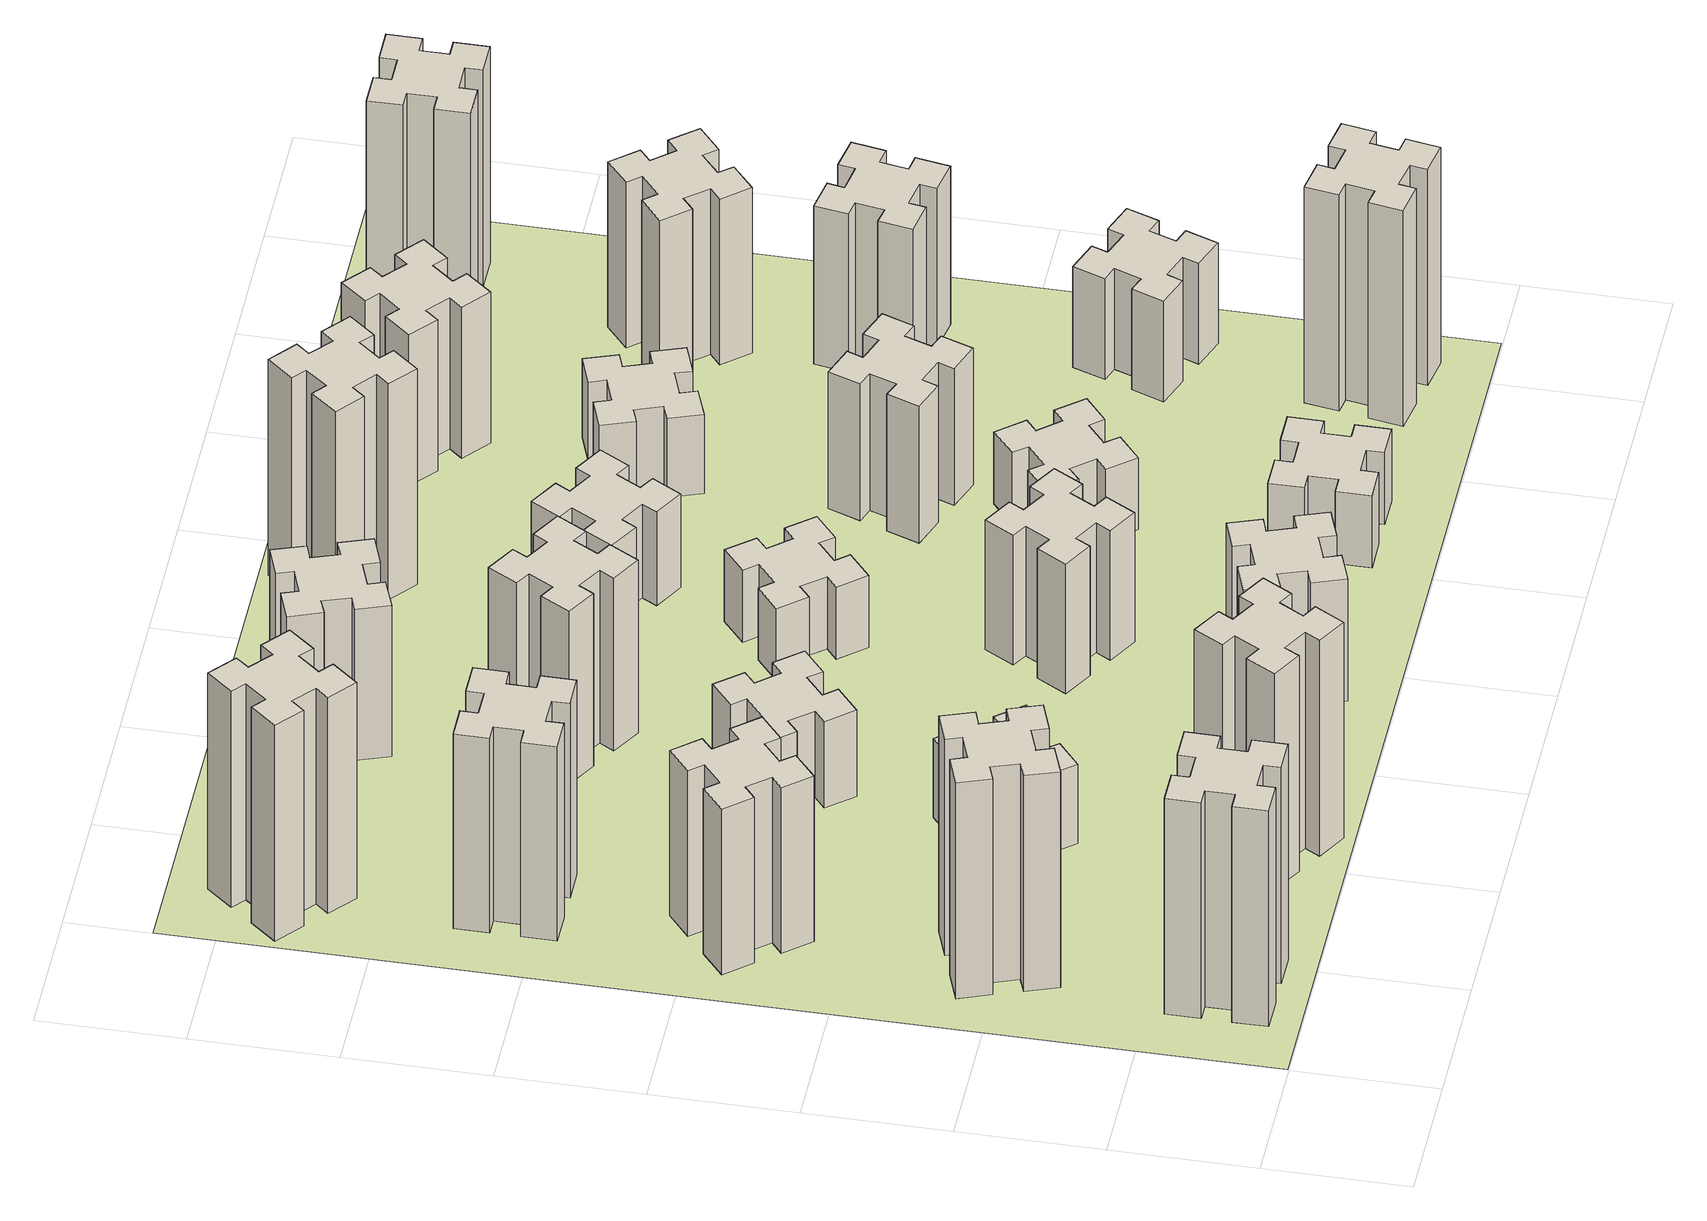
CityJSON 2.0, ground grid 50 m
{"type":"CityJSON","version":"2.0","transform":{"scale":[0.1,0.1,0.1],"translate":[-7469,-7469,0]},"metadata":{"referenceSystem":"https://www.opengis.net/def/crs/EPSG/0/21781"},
"CityObjects":{
"building1":{"type":"Building","attributes":{"class":"1000","function":"1000","usage":"1000","yearOfConstruction":2016,"roofType":"1000","measuredHeight":90,"storeysAboveGround":30,"storeysBelowGround":0},"geometry":[{"type":"Solid","lod":"1","boundaries":[[[[0,1,2,3,4,5,6,7,8,9,10,11,12,13,14,15,16,17,18,19]],[[17,16,20,21]],[[16,15,22,20]],[[15,14,23,22]],[[14,13,24,23]],[[13,12,25,24]],[[12,11,26,25]],[[11,10,27,26]],[[10,9,28,27]],[[9,8,29,28]],[[8,7,30,29]],[[7,6,31,30]],[[6,5,32,31]],[[5,4,33,32]],[[4,3,34,33]],[[3,2,35,34]],[[2,1,36,35]],[[1,0,37,36]],[[0,19,38,37]],[[19,18,39,38]],[[18,17,21,39]],[[24,25,26,27,28,29,30,31,32,33,34,35,36,37,38,39,21,20,22,23]]]]}]},
"building2":{"type":"Building","attributes":{"class":"1000","function":"1000","usage":"1000","yearOfConstruction":2016,"roofType":"1000","measuredHeight":90,"storeysAboveGround":30,"storeysBelowGround":0},"geometry":[{"type":"Solid","lod":"1","boundaries":[[[[40,41,42,43,44,45,46,47,48,49,50,51,52,53,54,55,56,57,58,59]],[[57,56,60,61]],[[56,55,62,60]],[[55,54,63,62]],[[54,53,64,63]],[[53,52,65,64]],[[52,51,66,65]],[[51,50,67,66]],[[50,49,68,67]],[[49,48,69,68]],[[48,47,70,69]],[[47,46,71,70]],[[46,45,72,71]],[[45,44,73,72]],[[44,43,74,73]],[[43,42,75,74]],[[42,41,76,75]],[[41,40,77,76]],[[40,59,78,77]],[[59,58,79,78]],[[58,57,61,79]],[[64,65,66,67,68,69,70,71,72,73,74,75,76,77,78,79,61,60,62,63]]]]}]},
"building3":{"type":"Building","attributes":{"class":"1000","function":"1000","usage":"1000","yearOfConstruction":2016,"roofType":"1000","measuredHeight":69,"storeysAboveGround":30,"storeysBelowGround":0},"geometry":[{"type":"Solid","lod":"1","boundaries":[[[[80,81,82,83,84,85,86,87,88,89,90,91,92,93,94,95,96,97,98,99]],[[97,96,100,101]],[[96,95,102,100]],[[95,94,103,102]],[[94,93,104,103]],[[93,92,105,104]],[[92,91,106,105]],[[91,90,107,106]],[[90,89,108,107]],[[89,88,109,108]],[[88,87,110,109]],[[87,86,111,110]],[[86,85,112,111]],[[85,84,113,112]],[[84,83,114,113]],[[83,82,115,114]],[[82,81,116,115]],[[81,80,117,116]],[[80,99,118,117]],[[99,98,119,118]],[[98,97,101,119]],[[104,105,106,107,108,109,110,111,112,113,114,115,116,117,118,119,101,100,102,103]]]]}]},
"building4":{"type":"Building","attributes":{"class":"1000","function":"1000","usage":"1000","yearOfConstruction":2016,"roofType":"1000","measuredHeight":81,"storeysAboveGround":30,"storeysBelowGround":0},"geometry":[{"type":"Solid","lod":"1","boundaries":[[[[120,121,122,123,124,125,126,127,128,129,130,131,132,133,134,135,136,137,138,139]],[[137,136,140,141]],[[136,135,142,140]],[[135,134,143,142]],[[134,133,144,143]],[[133,132,145,144]],[[132,131,146,145]],[[131,130,147,146]],[[130,129,148,147]],[[129,128,149,148]],[[128,127,150,149]],[[127,126,151,150]],[[126,125,152,151]],[[125,124,153,152]],[[124,123,154,153]],[[123,122,155,154]],[[122,121,156,155]],[[121,120,157,156]],[[120,139,158,157]],[[139,138,159,158]],[[138,137,141,159]],[[144,145,146,147,148,149,150,151,152,153,154,155,156,157,158,159,141,140,142,143]]]]}]},
"building5":{"type":"Building","attributes":{"class":"1000","function":"1000","usage":"1000","yearOfConstruction":2016,"roofType":"1000","measuredHeight":90,"storeysAboveGround":30,"storeysBelowGround":0},"geometry":[{"type":"Solid","lod":"1","boundaries":[[[[160,161,162,163,164,165,166,167,168,169,170,171,172,173,174,175,176,177,178,179]],[[177,176,180,181]],[[176,175,182,180]],[[175,174,183,182]],[[174,173,184,183]],[[173,172,185,184]],[[172,171,186,185]],[[171,170,187,186]],[[170,169,188,187]],[[169,168,189,188]],[[168,167,190,189]],[[167,166,191,190]],[[166,165,192,191]],[[165,164,193,192]],[[164,163,194,193]],[[163,162,195,194]],[[162,161,196,195]],[[161,160,197,196]],[[160,179,198,197]],[[179,178,199,198]],[[178,177,181,199]],[[184,185,186,187,188,189,190,191,192,193,194,195,196,197,198,199,181,180,182,183]]]]}]},
"building6":{"type":"Building","attributes":{"class":"1000","function":"1000","usage":"1000","yearOfConstruction":2016,"roofType":"1000","measuredHeight":90,"storeysAboveGround":30,"storeysBelowGround":0},"geometry":[{"type":"Solid","lod":"1","boundaries":[[[[200,201,202,203,204,205,206,207,208,209,210,211,212,213,214,215,216,217,218,219]],[[217,216,220,221]],[[216,215,222,220]],[[215,214,223,222]],[[214,213,224,223]],[[213,212,225,224]],[[212,211,226,225]],[[211,210,227,226]],[[210,209,228,227]],[[209,208,229,228]],[[208,207,230,229]],[[207,206,231,230]],[[206,205,232,231]],[[205,204,233,232]],[[204,203,234,233]],[[203,202,235,234]],[[202,201,236,235]],[[201,200,237,236]],[[200,219,238,237]],[[219,218,239,238]],[[218,217,221,239]],[[224,225,226,227,228,229,230,231,232,233,234,235,236,237,238,239,221,220,222,223]]]]}]},
"building7":{"type":"Building","attributes":{"class":"1000","function":"1000","usage":"1000","yearOfConstruction":2016,"roofType":"1000","measuredHeight":33,"storeysAboveGround":30,"storeysBelowGround":0},"geometry":[{"type":"Solid","lod":"1","boundaries":[[[[240,241,242,243,244,245,246,247,248,249,250,251,252,253,254,255,256,257,258,259]],[[257,256,260,261]],[[256,255,262,260]],[[255,254,263,262]],[[254,253,264,263]],[[253,252,265,264]],[[252,251,266,265]],[[251,250,267,266]],[[250,249,268,267]],[[249,248,269,268]],[[248,247,270,269]],[[247,246,271,270]],[[246,245,272,271]],[[245,244,273,272]],[[244,243,274,273]],[[243,242,275,274]],[[242,241,276,275]],[[241,240,277,276]],[[240,259,278,277]],[[259,258,279,278]],[[258,257,261,279]],[[264,265,266,267,268,269,270,271,272,273,274,275,276,277,278,279,261,260,262,263]]]]}]},
"building8":{"type":"Building","attributes":{"class":"1000","function":"1000","usage":"1000","yearOfConstruction":2016,"roofType":"1000","measuredHeight":36,"storeysAboveGround":30,"storeysBelowGround":0},"geometry":[{"type":"Solid","lod":"1","boundaries":[[[[280,281,282,283,284,285,286,287,288,289,290,291,292,293,294,295,296,297,298,299]],[[297,296,300,301]],[[296,295,302,300]],[[295,294,303,302]],[[294,293,304,303]],[[293,292,305,304]],[[292,291,306,305]],[[291,290,307,306]],[[290,289,308,307]],[[289,288,309,308]],[[288,287,310,309]],[[287,286,311,310]],[[286,285,312,311]],[[285,284,313,312]],[[284,283,314,313]],[[283,282,315,314]],[[282,281,316,315]],[[281,280,317,316]],[[280,299,318,317]],[[299,298,319,318]],[[298,297,301,319]],[[304,305,306,307,308,309,310,311,312,313,314,315,316,317,318,319,301,300,302,303]]]]}]},
"building9":{"type":"Building","attributes":{"class":"1000","function":"1000","usage":"1000","yearOfConstruction":2016,"roofType":"1000","measuredHeight":72,"storeysAboveGround":30,"storeysBelowGround":0},"geometry":[{"type":"Solid","lod":"1","boundaries":[[[[320,321,322,323,324,325,326,327,328,329,330,331,332,333,334,335,336,337,338,339]],[[337,336,340,341]],[[336,335,342,340]],[[335,334,343,342]],[[334,333,344,343]],[[333,332,345,344]],[[332,331,346,345]],[[331,330,347,346]],[[330,329,348,347]],[[329,328,349,348]],[[328,327,350,349]],[[327,326,351,350]],[[326,325,352,351]],[[325,324,353,352]],[[324,323,354,353]],[[323,322,355,354]],[[322,321,356,355]],[[321,320,357,356]],[[320,339,358,357]],[[339,338,359,358]],[[338,337,341,359]],[[344,345,346,347,348,349,350,351,352,353,354,355,356,357,358,359,341,340,342,343]]]]}]},
"building10":{"type":"Building","attributes":{"class":"1000","function":"1000","usage":"1000","yearOfConstruction":2016,"roofType":"1000","measuredHeight":51,"storeysAboveGround":30,"storeysBelowGround":0},"geometry":[{"type":"Solid","lod":"1","boundaries":[[[[360,361,362,363,364,365,366,367,368,369,370,371,372,373,374,375,376,377,378,379]],[[377,376,380,381]],[[376,375,382,380]],[[375,374,383,382]],[[374,373,384,383]],[[373,372,385,384]],[[372,371,386,385]],[[371,370,387,386]],[[370,369,388,387]],[[369,368,389,388]],[[368,367,390,389]],[[367,366,391,390]],[[366,365,392,391]],[[365,364,393,392]],[[364,363,394,393]],[[363,362,395,394]],[[362,361,396,395]],[[361,360,397,396]],[[360,379,398,397]],[[379,378,399,398]],[[378,377,381,399]],[[384,385,386,387,388,389,390,391,392,393,394,395,396,397,398,399,381,380,382,383]]]]}]},
"building11":{"type":"Building","attributes":{"class":"1000","function":"1000","usage":"1000","yearOfConstruction":2016,"roofType":"1000","measuredHeight":63,"storeysAboveGround":30,"storeysBelowGround":0},"geometry":[{"type":"Solid","lod":"1","boundaries":[[[[400,401,402,403,404,405,406,407,408,409,410,411,412,413,414,415,416,417,418,419]],[[417,416,420,421]],[[416,415,422,420]],[[415,414,423,422]],[[414,413,424,423]],[[413,412,425,424]],[[412,411,426,425]],[[411,410,427,426]],[[410,409,428,427]],[[409,408,429,428]],[[408,407,430,429]],[[407,406,431,430]],[[406,405,432,431]],[[405,404,433,432]],[[404,403,434,433]],[[403,402,435,434]],[[402,401,436,435]],[[401,400,437,436]],[[400,419,438,437]],[[419,418,439,438]],[[418,417,421,439]],[[424,425,426,427,428,429,430,431,432,433,434,435,436,437,438,439,421,420,422,423]]]]}]},
"building12":{"type":"Building","attributes":{"class":"1000","function":"1000","usage":"1000","yearOfConstruction":2016,"roofType":"1000","measuredHeight":54,"storeysAboveGround":30,"storeysBelowGround":0},"geometry":[{"type":"Solid","lod":"1","boundaries":[[[[440,441,442,443,444,445,446,447,448,449,450,451,452,453,454,455,456,457,458,459]],[[457,456,460,461]],[[456,455,462,460]],[[455,454,463,462]],[[454,453,464,463]],[[453,452,465,464]],[[452,451,466,465]],[[451,450,467,466]],[[450,449,468,467]],[[449,448,469,468]],[[448,447,470,469]],[[447,446,471,470]],[[446,445,472,471]],[[445,444,473,472]],[[444,443,474,473]],[[443,442,475,474]],[[442,441,476,475]],[[441,440,477,476]],[[440,459,478,477]],[[459,458,479,478]],[[458,457,461,479]],[[464,465,466,467,468,469,470,471,472,473,474,475,476,477,478,479,461,460,462,463]]]]}]},
"building13":{"type":"Building","attributes":{"class":"1000","function":"1000","usage":"1000","yearOfConstruction":2016,"roofType":"1000","measuredHeight":30,"storeysAboveGround":30,"storeysBelowGround":0},"geometry":[{"type":"Solid","lod":"1","boundaries":[[[[480,481,482,483,484,485,486,487,488,489,490,491,492,493,494,495,496,497,498,499]],[[497,496,500,501]],[[496,495,502,500]],[[495,494,503,502]],[[494,493,504,503]],[[493,492,505,504]],[[492,491,506,505]],[[491,490,507,506]],[[490,489,508,507]],[[489,488,509,508]],[[488,487,510,509]],[[487,486,511,510]],[[486,485,512,511]],[[485,484,513,512]],[[484,483,514,513]],[[483,482,515,514]],[[482,481,516,515]],[[481,480,517,516]],[[480,499,518,517]],[[499,498,519,518]],[[498,497,501,519]],[[504,505,506,507,508,509,510,511,512,513,514,515,516,517,518,519,501,500,502,503]]]]}]},
"building14":{"type":"Building","attributes":{"class":"1000","function":"1000","usage":"1000","yearOfConstruction":2016,"roofType":"1000","measuredHeight":39,"storeysAboveGround":30,"storeysBelowGround":0},"geometry":[{"type":"Solid","lod":"1","boundaries":[[[[520,521,522,523,524,525,526,527,528,529,530,531,532,533,534,535,536,537,538,539]],[[537,536,540,541]],[[536,535,542,540]],[[535,534,543,542]],[[534,533,544,543]],[[533,532,545,544]],[[532,531,546,545]],[[531,530,547,546]],[[530,529,548,547]],[[529,528,549,548]],[[528,527,550,549]],[[527,526,551,550]],[[526,525,552,551]],[[525,524,553,552]],[[524,523,554,553]],[[523,522,555,554]],[[522,521,556,555]],[[521,520,557,556]],[[520,539,558,557]],[[539,538,559,558]],[[538,537,541,559]],[[544,545,546,547,548,549,550,551,552,553,554,555,556,557,558,559,541,540,542,543]]]]}]},
"building15":{"type":"Building","attributes":{"class":"1000","function":"1000","usage":"1000","yearOfConstruction":2016,"roofType":"1000","measuredHeight":30,"storeysAboveGround":30,"storeysBelowGround":0},"geometry":[{"type":"Solid","lod":"1","boundaries":[[[[560,561,562,563,564,565,566,567,568,569,570,571,572,573,574,575,576,577,578,579]],[[577,576,580,581]],[[576,575,582,580]],[[575,574,583,582]],[[574,573,584,583]],[[573,572,585,584]],[[572,571,586,585]],[[571,570,587,586]],[[570,569,588,587]],[[569,568,589,588]],[[568,567,590,589]],[[567,566,591,590]],[[566,565,592,591]],[[565,564,593,592]],[[564,563,594,593]],[[563,562,595,594]],[[562,561,596,595]],[[561,560,597,596]],[[560,579,598,597]],[[579,578,599,598]],[[578,577,581,599]],[[584,585,586,587,588,589,590,591,592,593,594,595,596,597,598,599,581,580,582,583]]]]}]},
"building16":{"type":"Building","attributes":{"class":"1000","function":"1000","usage":"1000","yearOfConstruction":2016,"roofType":"1000","measuredHeight":90,"storeysAboveGround":30,"storeysBelowGround":0},"geometry":[{"type":"Solid","lod":"1","boundaries":[[[[600,601,602,603,604,605,606,607,608,609,610,611,612,613,614,615,616,617,618,619]],[[617,616,620,621]],[[616,615,622,620]],[[615,614,623,622]],[[614,613,624,623]],[[613,612,625,624]],[[612,611,626,625]],[[611,610,627,626]],[[610,609,628,627]],[[609,608,629,628]],[[608,607,630,629]],[[607,606,631,630]],[[606,605,632,631]],[[605,604,633,632]],[[604,603,634,633]],[[603,602,635,634]],[[602,601,636,635]],[[601,600,637,636]],[[600,619,638,637]],[[619,618,639,638]],[[618,617,621,639]],[[624,625,626,627,628,629,630,631,632,633,634,635,636,637,638,639,621,620,622,623]]]]}]},
"building17":{"type":"Building","attributes":{"class":"1000","function":"1000","usage":"1000","yearOfConstruction":2016,"roofType":"1000","measuredHeight":30,"storeysAboveGround":30,"storeysBelowGround":0},"geometry":[{"type":"Solid","lod":"1","boundaries":[[[[640,641,642,643,644,645,646,647,648,649,650,651,652,653,654,655,656,657,658,659]],[[657,656,660,661]],[[656,655,662,660]],[[655,654,663,662]],[[654,653,664,663]],[[653,652,665,664]],[[652,651,666,665]],[[651,650,667,666]],[[650,649,668,667]],[[649,648,669,668]],[[648,647,670,669]],[[647,646,671,670]],[[646,645,672,671]],[[645,644,673,672]],[[644,643,674,673]],[[643,642,675,674]],[[642,641,676,675]],[[641,640,677,676]],[[640,659,678,677]],[[659,658,679,678]],[[658,657,661,679]],[[664,665,666,667,668,669,670,671,672,673,674,675,676,677,678,679,661,660,662,663]]]]}]},
"building18":{"type":"Building","attributes":{"class":"1000","function":"1000","usage":"1000","yearOfConstruction":2016,"roofType":"1000","measuredHeight":57,"storeysAboveGround":30,"storeysBelowGround":0},"geometry":[{"type":"Solid","lod":"1","boundaries":[[[[680,681,682,683,684,685,686,687,688,689,690,691,692,693,694,695,696,697,698,699]],[[697,696,700,701]],[[696,695,702,700]],[[695,694,703,702]],[[694,693,704,703]],[[693,692,705,704]],[[692,691,706,705]],[[691,690,707,706]],[[690,689,708,707]],[[689,688,709,708]],[[688,687,710,709]],[[687,686,711,710]],[[686,685,712,711]],[[685,684,713,712]],[[684,683,714,713]],[[683,682,715,714]],[[682,681,716,715]],[[681,680,717,716]],[[680,699,718,717]],[[699,698,719,718]],[[698,697,701,719]],[[704,705,706,707,708,709,710,711,712,713,714,715,716,717,718,719,701,700,702,703]]]]}]},
"building19":{"type":"Building","attributes":{"class":"1000","function":"1000","usage":"1000","yearOfConstruction":2016,"roofType":"1000","measuredHeight":33,"storeysAboveGround":30,"storeysBelowGround":0},"geometry":[{"type":"Solid","lod":"1","boundaries":[[[[720,721,722,723,724,725,726,727,728,729,730,731,732,733,734,735,736,737,738,739]],[[737,736,740,741]],[[736,735,742,740]],[[735,734,743,742]],[[734,733,744,743]],[[733,732,745,744]],[[732,731,746,745]],[[731,730,747,746]],[[730,729,748,747]],[[729,728,749,748]],[[728,727,750,749]],[[727,726,751,750]],[[726,725,752,751]],[[725,724,753,752]],[[724,723,754,753]],[[723,722,755,754]],[[722,721,756,755]],[[721,720,757,756]],[[720,739,758,757]],[[739,738,759,758]],[[738,737,741,759]],[[744,745,746,747,748,749,750,751,752,753,754,755,756,757,758,759,741,740,742,743]]]]}]},
"building20":{"type":"Building","attributes":{"class":"1000","function":"1000","usage":"1000","yearOfConstruction":2016,"roofType":"1000","measuredHeight":90,"storeysAboveGround":30,"storeysBelowGround":0},"geometry":[{"type":"Solid","lod":"1","boundaries":[[[[760,761,762,763,764,765,766,767,768,769,770,771,772,773,774,775,776,777,778,779]],[[777,776,780,781]],[[776,775,782,780]],[[775,774,783,782]],[[774,773,784,783]],[[773,772,785,784]],[[772,771,786,785]],[[771,770,787,786]],[[770,769,788,787]],[[769,768,789,788]],[[768,767,790,789]],[[767,766,791,790]],[[766,765,792,791]],[[765,764,793,792]],[[764,763,794,793]],[[763,762,795,794]],[[762,761,796,795]],[[761,760,797,796]],[[760,779,798,797]],[[779,778,799,798]],[[778,777,781,799]],[[784,785,786,787,788,789,790,791,792,793,794,795,796,797,798,799,781,780,782,783]]]]}]},
"building21":{"type":"Building","attributes":{"class":"1000","function":"1000","usage":"1000","yearOfConstruction":2016,"roofType":"1000","measuredHeight":63,"storeysAboveGround":30,"storeysBelowGround":0},"geometry":[{"type":"Solid","lod":"1","boundaries":[[[[800,801,802,803,804,805,806,807,808,809,810,811,812,813,814,815,816,817,818,819]],[[817,816,820,821]],[[816,815,822,820]],[[815,814,823,822]],[[814,813,824,823]],[[813,812,825,824]],[[812,811,826,825]],[[811,810,827,826]],[[810,809,828,827]],[[809,808,829,828]],[[808,807,830,829]],[[807,806,831,830]],[[806,805,832,831]],[[805,804,833,832]],[[804,803,834,833]],[[803,802,835,834]],[[802,801,836,835]],[[801,800,837,836]],[[800,819,838,837]],[[819,818,839,838]],[[818,817,821,839]],[[824,825,826,827,828,829,830,831,832,833,834,835,836,837,838,839,821,820,822,823]]]]}]},
"building22":{"type":"Building","attributes":{"class":"1000","function":"1000","usage":"1000","yearOfConstruction":2016,"roofType":"1000","measuredHeight":42,"storeysAboveGround":30,"storeysBelowGround":0},"geometry":[{"type":"Solid","lod":"1","boundaries":[[[[840,841,842,843,844,845,846,847,848,849,850,851,852,853,854,855,856,857,858,859]],[[857,856,860,861]],[[856,855,862,860]],[[855,854,863,862]],[[854,853,864,863]],[[853,852,865,864]],[[852,851,866,865]],[[851,850,867,866]],[[850,849,868,867]],[[849,848,869,868]],[[848,847,870,869]],[[847,846,871,870]],[[846,845,872,871]],[[845,844,873,872]],[[844,843,874,873]],[[843,842,875,874]],[[842,841,876,875]],[[841,840,877,876]],[[840,859,878,877]],[[859,858,879,878]],[[858,857,861,879]],[[864,865,866,867,868,869,870,871,872,873,874,875,876,877,878,879,861,860,862,863]]]]}]},
"building23":{"type":"Building","attributes":{"class":"1000","function":"1000","usage":"1000","yearOfConstruction":2016,"roofType":"1000","measuredHeight":66,"storeysAboveGround":30,"storeysBelowGround":0},"geometry":[{"type":"Solid","lod":"1","boundaries":[[[[880,881,882,883,884,885,886,887,888,889,890,891,892,893,894,895,896,897,898,899]],[[897,896,900,901]],[[896,895,902,900]],[[895,894,903,902]],[[894,893,904,903]],[[893,892,905,904]],[[892,891,906,905]],[[891,890,907,906]],[[890,889,908,907]],[[889,888,909,908]],[[888,887,910,909]],[[887,886,911,910]],[[886,885,912,911]],[[885,884,913,912]],[[884,883,914,913]],[[883,882,915,914]],[[882,881,916,915]],[[881,880,917,916]],[[880,899,918,917]],[[899,898,919,918]],[[898,897,901,919]],[[904,905,906,907,908,909,910,911,912,913,914,915,916,917,918,919,901,900,902,903]]]]}]},
"building24":{"type":"Building","attributes":{"class":"1000","function":"1000","usage":"1000","yearOfConstruction":2016,"roofType":"1000","measuredHeight":69,"storeysAboveGround":30,"storeysBelowGround":0},"geometry":[{"type":"Solid","lod":"1","boundaries":[[[[920,921,922,923,924,925,926,927,928,929,930,931,932,933,934,935,936,937,938,939]],[[937,936,940,941]],[[936,935,942,940]],[[935,934,943,942]],[[934,933,944,943]],[[933,932,945,944]],[[932,931,946,945]],[[931,930,947,946]],[[930,929,948,947]],[[929,928,949,948]],[[928,927,950,949]],[[927,926,951,950]],[[926,925,952,951]],[[925,924,953,952]],[[924,923,954,953]],[[923,922,955,954]],[[922,921,956,955]],[[921,920,957,956]],[[920,939,958,957]],[[939,938,959,958]],[[938,937,941,959]],[[944,945,946,947,948,949,950,951,952,953,954,955,956,957,958,959,941,940,942,943]]]]}]},
"building25":{"type":"Building","attributes":{"class":"1000","function":"1000","usage":"1000","yearOfConstruction":2016,"roofType":"1000","measuredHeight":90,"storeysAboveGround":30,"storeysBelowGround":0},"geometry":[{"type":"Solid","lod":"1","boundaries":[[[[960,961,962,963,964,965,966,967,968,969,970,971,972,973,974,975,976,977,978,979]],[[977,976,980,981]],[[976,975,982,980]],[[975,974,983,982]],[[974,973,984,983]],[[973,972,985,984]],[[972,971,986,985]],[[971,970,987,986]],[[970,969,988,987]],[[969,968,989,988]],[[968,967,990,989]],[[967,966,991,990]],[[966,965,992,991]],[[965,964,993,992]],[[964,963,994,993]],[[963,962,995,994]],[[962,961,996,995]],[[961,960,997,996]],[[960,979,998,997]],[[979,978,999,998]],[[978,977,981,999]],[[984,985,986,987,988,989,990,991,992,993,994,995,996,997,998,999,981,980,982,983]]]]}]},
"landuse1":{"type":"LandUse","attributes":{"name":"plot1","function":"1010"},"geometry":[{"type":"MultiSurface","lod":"1","boundaries":[[[1000,1001,1002,1003]]]}]}
},
"vertices":[
[265,325,0],[265,225,0],[205,225,0],[205,105,0],[325,105,0],[325,165,0],[425,165,0],[425,105,0],[545,105,0],[545,225,0],[485,225,0],[485,325,0],[545,325,0],[545,445,0],[425,445,0],[425,385,0],[325,385,0],[325,445,0],[205,445,0],[205,325,0],[325,385,900],[325,445,900],[425,385,900],[425,445,900],[545,445,900],[545,325,900],[485,325,900],[485,225,900],[545,225,900],[545,105,900],[425,105,900],[425,165,900],[325,165,900],[325,105,900],[205,105,900],[205,225,900],[265,225,900],[265,325,900],[205,325,900],[205,445,900],
[255,1025,0],[289,931,0],[233,910,0],[274,797,0],[387,839,0],[366,895,0],[460,929,0],[480,873,0],[593,914,0],[552,1027,0],[496,1006,0],[462,1100,0],[518,1120,0],[477,1233,0],[364,1192,0],[385,1136,0],[291,1102,0],[270,1158,0],[157,1117,0],[199,1004,0],[291,1102,900],[270,1158,900],[385,1136,900],[364,1192,900],[477,1233,900],[518,1120,900],[462,1100,900],[496,1006,900],[552,1027,900],[593,914,900],[480,873,900],[460,929,900],[366,895,900],[387,839,900],[274,797,900],[233,910,900],[289,931,900],[255,1025,900],[199,1004,900],[157,1117,900],
[492,1888,0],[427,1964,0],[473,2003,0],[396,2095,0],[304,2018,0],[343,1972,0],[266,1907,0],[228,1953,0],[136,1876,0],[213,1784,0],[259,1823,0],[323,1746,0],[277,1708,0],[354,1616,0],[446,1693,0],[408,1739,0],[484,1803,0],[523,1757,0],[615,1834,0],[538,1926,0],[484,1803,690],[523,1757,690],[408,1739,690],[446,1693,690],[354,1616,690],[277,1708,690],[323,1746,690],[259,1823,690],[213,1784,690],[136,1876,690],[228,1953,690],[266,1907,690],[343,1972,690],[304,2018,690],[396,2095,690],[473,2003,690],[427,1964,690],[492,1888,690],[538,1926,690],[615,1834,690],
[485,2545,0],[485,2645,0],[545,2645,0],[545,2765,0],[425,2765,0],[425,2705,0],[325,2705,0],[325,2765,0],[205,2765,0],[205,2645,0],[265,2645,0],[265,2545,0],[205,2545,0],[205,2425,0],[325,2425,0],[325,2485,0],[425,2485,0],[425,2425,0],[545,2425,0],[545,2545,0],[425,2485,810],[425,2425,810],[325,2485,810],[325,2425,810],[205,2425,810],[205,2545,810],[265,2545,810],[265,2645,810],[205,2645,810],[205,2765,810],[325,2765,810],[325,2705,810],[425,2705,810],[425,2765,810],[545,2765,810],[545,2645,810],[485,2645,810],[485,2545,810],[545,2545,810],[545,2425,810],
[1214,346,0],[1127,396,0],[1157,448,0],[1053,508,0],[993,404,0],[1045,374,0],[995,287,0],[943,317,0],[883,213,0],[987,153,0],[1017,205,0],[1104,155,0],[1074,103,0],[1178,43,0],[1238,147,0],[1186,177,0],[1236,264,0],[1288,234,0],[1348,338,0],[1244,398,0],[1236,264,900],[1288,234,900],[1186,177,900],[1238,147,900],[1178,43,900],[1074,103,900],[1104,155,900],[1017,205,900],[987,153,900],[883,213,900],[943,317,900],[995,287,900],[1045,374,900],[993,404,900],[1053,508,900],[1157,448,900],[1127,396,900],[1214,346,900],[1244,398,900],[1348,338,900],
[384,3387,0],[308,3452,0],[346,3498,0],[254,3575,0],[177,3483,0],[223,3444,0],[159,3368,0],[113,3406,0],[36,3314,0],[128,3237,0],[166,3283,0],[243,3219,0],[204,3173,0],[296,3096,0],[373,3188,0],[327,3226,0],[392,3303,0],[438,3264,0],[515,3356,0],[423,3433,0],[392,3303,900],[438,3264,900],[327,3226,900],[373,3188,900],[296,3096,900],[204,3173,900],[243,3219,900],[166,3283,900],[128,3237,900],[36,3314,900],[113,3406,900],[159,3368,900],[223,3444,900],[177,3483,900],[254,3575,900],[346,3498,900],[308,3452,900],[384,3387,900],[423,3433,900],[515,3356,900],
[983,1232,0],[906,1167,0],[868,1213,0],[776,1136,0],[853,1044,0],[899,1083,0],[963,1006,0],[917,968,0],[994,876,0],[1086,953,0],[1048,999,0],[1124,1063,0],[1163,1017,0],[1255,1094,0],[1178,1186,0],[1132,1148,0],[1067,1224,0],[1113,1263,0],[1036,1355,0],[944,1278,0],[1067,1224,330],[1113,1263,330],[1132,1148,330],[1178,1186,330],[1255,1094,330],[1163,1017,330],[1124,1063,330],[1048,999,330],[1086,953,330],[994,876,330],[917,968,330],[963,1006,330],[899,1083,330],[853,1044,330],[776,1136,330],[868,1213,330],[906,1167,330],[983,1232,330],[944,1278,330],[1036,1355,330],
[1083,1972,0],[1006,1907,0],[968,1953,0],[876,1876,0],[953,1784,0],[999,1823,0],[1063,1746,0],[1017,1708,0],[1094,1616,0],[1186,1693,0],[1148,1739,0],[1224,1803,0],[1263,1757,0],[1355,1834,0],[1278,1926,0],[1232,1888,0],[1167,1964,0],[1213,2003,0],[1136,2095,0],[1044,2018,0],[1167,1964,360],[1213,2003,360],[1232,1888,360],[1278,1926,360],[1355,1834,360],[1263,1757,360],[1224,1803,360],[1148,1739,360],[1186,1693,360],[1094,1616,360],[1017,1708,360],[1063,1746,360],[999,1823,360],[953,1784,360],[876,1876,360],[968,1953,360],[1006,1907,360],[1083,1972,360],[1044,2018,360],[1136,2095,360],
[1314,2666,0],[1227,2716,0],[1257,2768,0],[1153,2828,0],[1093,2724,0],[1145,2694,0],[1095,2607,0],[1043,2637,0],[983,2533,0],[1087,2473,0],[1117,2525,0],[1204,2475,0],[1174,2423,0],[1278,2363,0],[1338,2467,0],[1286,2497,0],[1336,2584,0],[1388,2554,0],[1448,2658,0],[1344,2718,0],[1336,2584,720],[1388,2554,720],[1286,2497,720],[1338,2467,720],[1278,2363,720],[1174,2423,720],[1204,2475,720],[1117,2525,720],[1087,2473,720],[983,2533,720],[1043,2637,720],[1095,2607,720],[1145,2694,720],[1093,2724,720],[1153,2828,720],[1257,2768,720],[1227,2716,720],[1314,2666,720],[1344,2718,720],[1448,2658,720],
[1965,496,0],[1871,462,0],[1850,518,0],[1737,477,0],[1779,364,0],[1835,385,0],[1869,291,0],[1813,270,0],[1854,157,0],[1967,199,0],[1946,255,0],[2040,289,0],[2060,233,0],[2173,274,0],[2132,387,0],[2076,366,0],[2042,460,0],[2098,480,0],[2057,593,0],[1944,552,0],[2042,460,510],[2098,480,510],[2076,366,510],[2132,387,510],[2173,274,510],[2060,233,510],[2040,289,510],[1946,255,510],[1967,199,510],[1854,157,510],[1813,270,510],[1869,291,510],[1835,385,510],[1779,364,510],[1737,477,510],[1850,518,510],[1871,462,510],[1965,496,510],[1944,552,510],[2057,593,510],
[1125,3456,0],[1031,3422,0],[1010,3478,0],[897,3437,0],[939,3324,0],[995,3345,0],[1029,3251,0],[973,3230,0],[1014,3117,0],[1127,3159,0],[1106,3215,0],[1200,3249,0],[1220,3193,0],[1333,3234,0],[1292,3347,0],[1236,3326,0],[1202,3420,0],[1258,3440,0],[1217,3553,0],[1104,3512,0],[1202,3420,630],[1258,3440,630],[1236,3326,630],[1292,3347,630],[1333,3234,630],[1220,3193,630],[1200,3249,630],[1106,3215,630],[1127,3159,630],[1014,3117,630],[973,3230,630],[1029,3251,630],[995,3345,630],[939,3324,630],[897,3437,630],[1010,3478,630],[1031,3422,630],[1125,3456,630],[1104,3512,630],[1217,3553,630],
[2026,1017,0],[2076,1104,0],[2128,1074,0],[2188,1178,0],[2084,1238,0],[2054,1186,0],[1967,1236,0],[1997,1288,0],[1893,1348,0],[1833,1244,0],[1885,1214,0],[1835,1127,0],[1783,1157,0],[1723,1053,0],[1827,993,0],[1857,1045,0],[1944,995,0],[1914,943,0],[2018,883,0],[2078,987,0],[1944,995,540],[1914,943,540],[1857,1045,540],[1827,993,540],[1723,1053,540],[1783,1157,540],[1835,1127,540],[1885,1214,540],[1833,1244,540],[1893,1348,540],[1997,1288,540],[1967,1236,540],[2054,1186,540],[2084,1238,540],[2188,1178,540],[2128,1074,540],[2076,1104,540],[2026,1017,540],[2078,987,540],[2018,883,540],
[1972,1988,0],[1907,2064,0],[1953,2103,0],[1876,2195,0],[1784,2118,0],[1823,2072,0],[1746,2007,0],[1708,2053,0],[1616,1976,0],[1693,1884,0],[1739,1923,0],[1803,1846,0],[1757,1808,0],[1834,1716,0],[1926,1793,0],[1888,1839,0],[1964,1903,0],[2003,1857,0],[2095,1934,0],[2018,2026,0],[1964,1903,300],[2003,1857,300],[1888,1839,300],[1926,1793,300],[1834,1716,300],[1757,1808,300],[1803,1846,300],[1739,1923,300],[1693,1884,300],[1616,1976,300],[1708,2053,300],[1746,2007,300],[1823,2072,300],[1784,2118,300],[1876,2195,300],[1953,2103,300],[1907,2064,300],[1972,1988,300],[2018,2026,300],[2095,1934,300],
[2026,2497,0],[2076,2584,0],[2128,2554,0],[2188,2658,0],[2084,2718,0],[2054,2666,0],[1967,2716,0],[1997,2768,0],[1893,2828,0],[1833,2724,0],[1885,2694,0],[1835,2607,0],[1783,2637,0],[1723,2533,0],[1827,2473,0],[1857,2525,0],[1944,2475,0],[1914,2423,0],[2018,2363,0],[2078,2467,0],[1944,2475,390],[1914,2423,390],[1857,2525,390],[1827,2473,390],[1723,2533,390],[1783,2637,390],[1835,2607,390],[1885,2694,390],[1833,2724,390],[1893,2828,390],[1997,2768,390],[1967,2716,390],[2054,2666,390],[2084,2718,390],[2188,2658,390],[2128,2554,390],[2076,2584,390],[2026,2497,390],[2078,2467,390],[2018,2363,390],
[2745,485,0],[2645,485,0],[2645,545,0],[2525,545,0],[2525,425,0],[2585,425,0],[2585,325,0],[2525,325,0],[2525,205,0],[2645,205,0],[2645,265,0],[2745,265,0],[2745,205,0],[2865,205,0],[2865,325,0],[2805,325,0],[2805,425,0],[2865,425,0],[2865,545,0],[2745,545,0],[2805,425,300],[2865,425,300],[2805,325,300],[2865,325,300],[2865,205,300],[2745,205,300],[2745,265,300],[2645,265,300],[2645,205,300],[2525,205,300],[2525,325,300],[2585,325,300],[2585,425,300],[2525,425,300],[2525,545,300],[2645,545,300],[2645,485,300],[2745,485,300],[2745,545,300],[2865,545,300],
[1746,3383,0],[1823,3319,0],[1784,3273,0],[1876,3196,0],[1953,3288,0],[1907,3326,0],[1972,3403,0],[2018,3364,0],[2095,3456,0],[2003,3533,0],[1964,3487,0],[1888,3552,0],[1926,3598,0],[1834,3675,0],[1757,3583,0],[1803,3544,0],[1739,3468,0],[1693,3506,0],[1616,3414,0],[1708,3337,0],[1739,3468,900],[1693,3506,900],[1803,3544,900],[1757,3583,900],[1834,3675,900],[1926,3598,900],[1888,3552,900],[1964,3487,900],[2003,3533,900],[2095,3456,900],[2018,3364,900],[1972,3403,900],[1907,3326,900],[1953,3288,900],[1876,3196,900],[1784,3273,900],[1823,3319,900],[1746,3383,900],[1708,3337,900],[1616,3414,900],
[2628,1099,0],[2704,1163,0],[2743,1117,0],[2835,1194,0],[2758,1286,0],[2712,1248,0],[2647,1324,0],[2693,1363,0],[2616,1455,0],[2524,1378,0],[2563,1332,0],[2486,1267,0],[2448,1313,0],[2356,1236,0],[2433,1144,0],[2479,1183,0],[2543,1106,0],[2497,1068,0],[2574,976,0],[2666,1053,0],[2543,1106,300],[2497,1068,300],[2479,1183,300],[2433,1144,300],[2356,1236,300],[2448,1313,300],[2486,1267,300],[2563,1332,300],[2524,1378,300],[2616,1455,300],[2693,1363,300],[2647,1324,300],[2712,1248,300],[2758,1286,300],[2835,1194,300],[2743,1117,300],[2704,1163,300],[2628,1099,300],[2666,1053,300],[2574,976,300],
[2682,1671,0],[2716,1765,0],[2772,1744,0],[2813,1857,0],[2700,1898,0],[2680,1842,0],[2586,1876,0],[2607,1932,0],[2494,1973,0],[2453,1860,0],[2509,1840,0],[2475,1746,0],[2419,1767,0],[2377,1654,0],[2490,1613,0],[2511,1669,0],[2605,1635,0],[2584,1579,0],[2697,1537,0],[2738,1650,0],[2605,1635,570],[2584,1579,570],[2511,1669,570],[2490,1613,570],[2377,1654,570],[2419,1767,570],[2475,1746,570],[2509,1840,570],[2453,1860,570],[2494,1973,570],[2607,1932,570],[2586,1876,570],[2680,1842,570],[2700,1898,570],[2813,1857,570],[2772,1744,570],[2716,1765,570],[2682,1671,570],[2738,1650,570],[2697,1537,570],
[2586,2475,0],[2680,2509,0],[2700,2453,0],[2813,2494,0],[2772,2607,0],[2716,2586,0],[2682,2680,0],[2738,2700,0],[2697,2813,0],[2584,2772,0],[2605,2716,0],[2511,2682,0],[2490,2738,0],[2377,2697,0],[2419,2584,0],[2475,2605,0],[2509,2511,0],[2453,2490,0],[2494,2377,0],[2607,2419,0],[2509,2511,330],[2453,2490,330],[2475,2605,330],[2419,2584,330],[2377,2697,330],[2490,2738,330],[2511,2682,330],[2605,2716,330],[2584,2772,330],[2697,2813,330],[2738,2700,330],[2682,2680,330],[2716,2586,330],[2772,2607,330],[2813,2494,330],[2700,2453,330],[2680,2509,330],[2586,2475,330],[2607,2419,330],[2494,2377,330],
[3504,475,0],[3405,492,0],[3416,551,0],[3297,572,0],[3277,454,0],[3336,444,0],[3318,345,0],[3259,356,0],[3238,237,0],[3357,217,0],[3367,276,0],[3465,258,0],[3455,199,0],[3573,178,0],[3594,297,0],[3535,307,0],[3552,405,0],[3611,395,0],[3632,513,0],[3514,534,0],[3552,405,900],[3611,395,900],[3535,307,900],[3594,297,900],[3573,178,900],[3455,199,900],[3465,258,900],[3367,276,900],[3357,217,900],[3238,237,900],[3259,356,900],[3318,345,900],[3336,444,900],[3277,454,900],[3297,572,900],[3416,551,900],[3405,492,900],[3504,475,900],[3514,534,900],[3632,513,900],
[2486,3283,0],[2563,3219,0],[2524,3173,0],[2616,3096,0],[2693,3188,0],[2647,3226,0],[2712,3303,0],[2758,3264,0],[2835,3356,0],[2743,3433,0],[2704,3387,0],[2628,3452,0],[2666,3498,0],[2574,3575,0],[2497,3483,0],[2543,3444,0],[2479,3368,0],[2433,3406,0],[2356,3314,0],[2448,3237,0],[2479,3368,630],[2433,3406,630],[2543,3444,630],[2497,3483,630],[2574,3575,630],[2666,3498,630],[2628,3452,630],[2704,3387,630],[2743,3433,630],[2835,3356,630],[2758,3264,630],[2712,3303,630],[2647,3226,630],[2693,3188,630],[2616,3096,630],[2524,3173,630],[2563,3219,630],[2486,3283,630],[2448,3237,630],[2356,3314,630],
[3351,1029,0],[3445,995,0],[3424,939,0],[3537,897,0],[3578,1010,0],[3522,1031,0],[3556,1125,0],[3612,1104,0],[3653,1217,0],[3540,1258,0],[3520,1202,0],[3426,1236,0],[3447,1292,0],[3334,1333,0],[3293,1220,0],[3349,1200,0],[3315,1106,0],[3259,1127,0],[3217,1014,0],[3330,973,0],[3315,1106,420],[3259,1127,420],[3349,1200,420],[3293,1220,420],[3334,1333,420],[3447,1292,420],[3426,1236,420],[3520,1202,420],[3540,1258,420],[3653,1217,420],[3612,1104,420],[3556,1125,420],[3522,1031,420],[3578,1010,420],[3537,897,420],[3424,939,420],[3445,995,420],[3351,1029,420],[3330,973,420],[3217,1014,420],
[3267,1856,0],[3365,1838,0],[3355,1779,0],[3473,1758,0],[3494,1877,0],[3435,1887,0],[3452,1985,0],[3511,1975,0],[3532,2093,0],[3414,2114,0],[3404,2055,0],[3305,2072,0],[3316,2131,0],[3197,2152,0],[3177,2034,0],[3236,2024,0],[3218,1925,0],[3159,1936,0],[3138,1817,0],[3257,1797,0],[3218,1925,660],[3159,1936,660],[3236,2024,660],[3177,2034,660],[3197,2152,660],[3316,2131,660],[3305,2072,660],[3404,2055,660],[3414,2114,660],[3532,2093,660],[3511,1975,660],[3452,1985,660],[3435,1887,660],[3494,1877,660],[3473,1758,660],[3355,1779,660],[3365,1838,660],[3267,1856,660],[3257,1797,660],[3138,1817,660],
[3119,2563,0],[3183,2486,0],[3137,2448,0],[3214,2356,0],[3306,2433,0],[3268,2479,0],[3344,2543,0],[3383,2497,0],[3475,2574,0],[3398,2666,0],[3352,2628,0],[3287,2704,0],[3333,2743,0],[3256,2835,0],[3164,2758,0],[3203,2712,0],[3126,2647,0],[3088,2693,0],[2996,2616,0],[3073,2524,0],[3126,2647,690],[3088,2693,690],[3203,2712,690],[3164,2758,690],[3256,2835,690],[3333,2743,690],[3287,2704,690],[3352,2628,690],[3398,2666,690],[3475,2574,690],[3383,2497,690],[3344,2543,690],[3268,2479,690],[3306,2433,690],[3214,2356,690],[3137,2448,690],[3183,2486,690],[3119,2563,690],[3073,2524,690],[2996,2616,690],
[3285,3325,0],[3385,3325,0],[3385,3265,0],[3505,3265,0],[3505,3385,0],[3445,3385,0],[3445,3485,0],[3505,3485,0],[3505,3605,0],[3385,3605,0],[3385,3545,0],[3285,3545,0],[3285,3605,0],[3165,3605,0],[3165,3485,0],[3225,3485,0],[3225,3385,0],[3165,3385,0],[3165,3265,0],[3285,3265,0],[3225,3385,900],[3165,3385,900],[3225,3485,900],[3165,3485,900],[3165,3605,900],[3285,3605,900],[3285,3545,900],[3385,3545,900],[3385,3605,900],[3505,3605,900],[3505,3485,900],[3445,3485,900],[3445,3385,900],[3505,3385,900],[3505,3265,900],[3385,3265,900],[3385,3325,900],[3285,3325,900],[3285,3265,900],[3165,3265,900],
[5,3705,0],[3705,3705,0],[3705,5,0],[5,5,0]
]}
